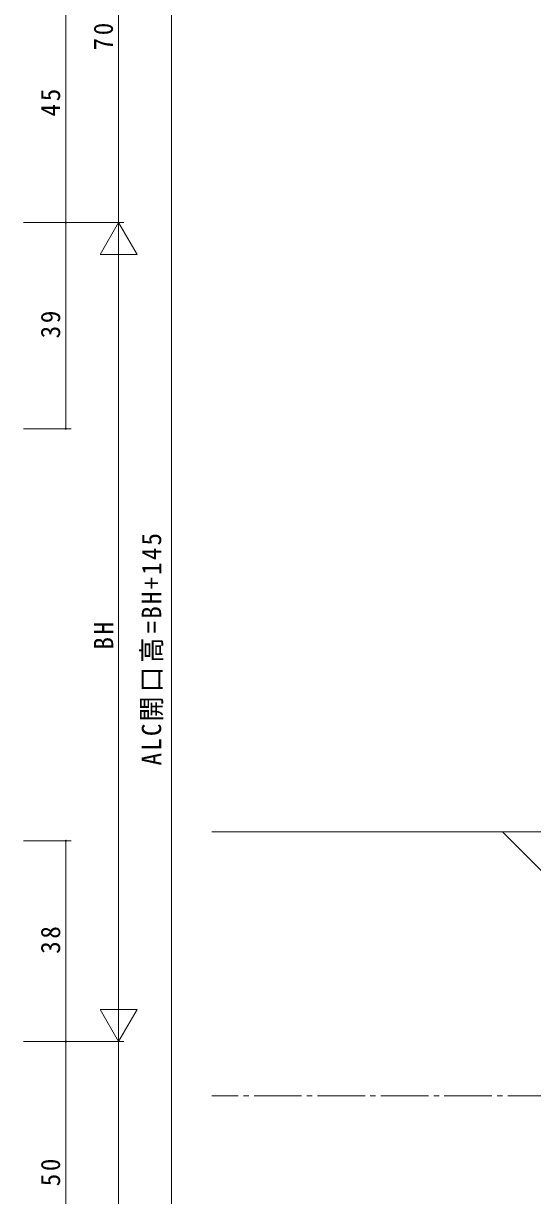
# Model space of a CAD drawing. Units: millimetres on the paper. Extents: x -420 to 373, y -297 to 267.
# Drawn here: x -224.7 to -128.3, y -98.9 to 123 of the extents above; entities that cross this region are included whole.
import ezdxf

# ---------------------------------------------------------------- set-up
doc = ezdxf.new("R2010")
doc.units = ezdxf.units.MM
doc.linetypes.add('CHAIN2', pattern=[12, 9, -1, 1, -1])
doc.layers.add('0-4_YSS_K', color=3, linetype='Continuous', lineweight=9)
doc.layers.add('0-5_YKK_D', color=6, linetype='Continuous', lineweight=9)
doc.styles.add('ＭＳ ゴシック', font='')
doc.styles.get('ＭＳ ゴシック').set_extended_font_data('MS Gothic')

msp = doc.modelspace()

# ---------------------------------------------------------------- linework, layer by layer
at = {"layer": '0-4_YSS_K'}
for p, q in [((-189.031, -30.011), (-134.031, -30.011)), ((-134.031, -30.011), (-119.031, -30.011)), ((-124.031, -40.011), (-134.031, -30.011))]:
    msp.add_line(p, q, dxfattribs=at)
at = {"layer": '0-4_YSS_K', "linetype": 'CHAIN2'}
msp.add_line((-124.031, -80.011), (-189.031, -80.011), dxfattribs=at)
at = {"layer": '0-5_YKK_D'}
for p, q in [((-206.664, 155.284), (-206.664, 85.284)), ((-196.664, -144.716), (-196.664, 155.284)), ((-216.664, 130.284), (-216.664, 85.284)), ((-224.664, 85.284), (-215.664, 85.284)), ((-224.664, 85.284), (-205.664, 85.284)), ((-224.664, 85.284), (-215.664, 85.284)), ((-224.664, 85.284), (-205.664, 85.284)), ((-216.664, 85.284), (-216.664, 46.284)), ((-206.664, 85.284), (-210.164, 79.222)), ((-206.664, 85.284), (-203.164, 79.222)), ((-206.664, 85.284), (-206.664, 73.16)), ((-210.164, 79.222), (-203.164, 79.222)), ((-206.664, 78.284), (-206.664, -62.716)), ((-224.664, 46.284), (-215.664, 46.284)), ((-224.664, -31.716), (-215.664, -31.716)), ((-216.664, -31.716), (-216.664, -69.716)), ((-206.664, -69.716), (-206.664, -57.591)), ((-206.664, -69.716), (-210.164, -63.654)), ((-203.164, -63.654), (-210.164, -63.654)), ((-206.664, -69.716), (-203.164, -63.654)), ((-224.664, -69.716), (-215.664, -69.716)), ((-224.664, -69.716), (-205.664, -69.716)), ((-224.664, -69.716), (-205.664, -69.716)), ((-224.664, -69.716), (-215.664, -69.716)), ((-216.664, -119.716), (-216.664, -69.716)), ((-206.664, -69.716), (-206.664, -144.716))]:
    msp.add_line(p, q, dxfattribs=at)
for centre, start, end in [((-216.664, 85.284), 90, 270), ((-216.664, 85.284), 90, 270), ((-216.664, 85.284), 270, 90), ((-216.664, 85.284), 270, 90), ((-216.664, 46.284), 90, 270), ((-216.664, 46.284), 270, 90), ((-216.664, -31.716), 90, 270), ((-216.664, -31.716), 270, 90), ((-216.664, -69.716), 90, 270), ((-216.664, -69.716), 90, 270), ((-216.664, -69.716), 270, 90), ((-216.664, -69.716), 270, 90)]:
    msp.add_arc(centre, 0.106, start, end, dxfattribs=at)

# ---------------------------------------------------------------- texts
at = {"layer": '0-5_YKK_D', "color": 3, "char_height": 3.666, "attachment_point": 7, "rotation": 90, "style": 'ＭＳ ゴシック'}
for s, insert in [('\\T1.21;\\W0.95;70', (-207.664, 117.884)), ('\\T1.21;\\W0.95;45', (-217.664, 105.384)), ('\\T1.21;\\W0.95;39', (-217.664, 63.384)), ('\\T1.17;\\W0.95;ALC開口高=BH+145', (-198.197, -17.456)), ('\\T1.21;\\W0.95;BH', (-207.664, 4.465)), ('\\T1.21;\\W0.95;38', (-217.664, -53.116)), ('\\T1.21;\\W0.95;50', (-217.664, -97.116))]:
    msp.add_mtext(s, dxfattribs=dict(at, insert=insert))

doc.saveas('drawing.dxf')
